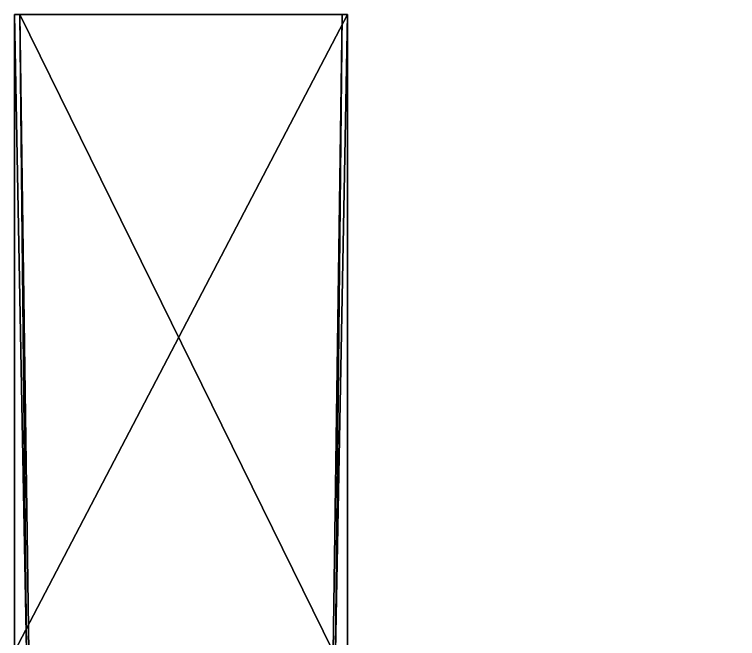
# Model space of a CAD drawing. Header units: millimetres. Extents: x -13000 to 13000, y -1300 to 1300.
# Drawn here: x -6337.6 to -5957.3, y 971.8 to 1300 of the extents above; entities that cross this region are included whole.
import ezdxf

# ---------------------------------------------------------------- set-up
doc = ezdxf.new("R2010")
doc.units = ezdxf.units.MM
doc.layers.add('Rails', color=7, linetype='Continuous', true_color=0x068706)

msp = doc.modelspace()

# ---------------------------------------------------------------- meshes
at = {"layer": 'Rails', "color": 201, "true_color": 0xd59ae5}
mesh = msp.add_polyface(dxfattribs=at)
corners = [(-5837.6, 630, -50.05), (-5831.26, 630, 109.95), (-5831.26, 965, 109.95), (-5837.6, 965, -50.05), (-5834.72, 1300, 49.95), (-5837.6, 1300, -50.05), (-5830.1, 965, 129.95), (-5662.41, 965, -50.05), (-5668.76, 630, 109.95), (-5668.76, 965, 109.95), (-5662.41, 1300, -50.05), (-5665.3, 1300, 49.95), (-5669.91, 965, 129.95), (-6162.41, 630, -50.05), (-6162.41, 965, -50.05), (-6168.76, 965, 109.95), (-6162.41, 1300, -50.05), (-6165.3, 1300, 49.95), (-6169.91, 965, 129.95), (-6337.6, 630, -50.05), (-6331.26, 630, 109.95), (-6331.26, 965, 109.95), (-6337.6, 965, -50.05), (-6334.72, 1300, 49.95), (-6337.6, 1300, -50.05), (-6330.1, 965, 129.95), (-6168.76, 630, 109.95)]
mesh.append_faces([[corners[k] for k in face] for face in [(6, 4, 2), (15, 17, 18), (25, 23, 21)]], dxfattribs={"color": 201})
mesh.append_faces([[corners[k] for k in face] for face in [(0, 1, 2), (2, 3, 0), (2, 4, 5), (5, 3, 2), (0, 3, 7), (2, 1, 8), (8, 9, 2), (3, 5, 10), (5, 4, 11), (4, 6, 12), (12, 11, 4), (6, 2, 9), (9, 12, 6), (13, 14, 15), (16, 17, 15), (15, 14, 16), (19, 20, 21), (21, 22, 19), (21, 23, 24), (24, 22, 21), (19, 22, 14), (14, 13, 19), (26, 15, 21), (22, 24, 16), (16, 14, 22), (24, 23, 17), (17, 16, 24), (23, 25, 18), (18, 17, 23), (25, 21, 15), (15, 18, 25)]], dxfattribs={"vtx2": -1, "color": 201})

doc.saveas('drawing.dxf')
